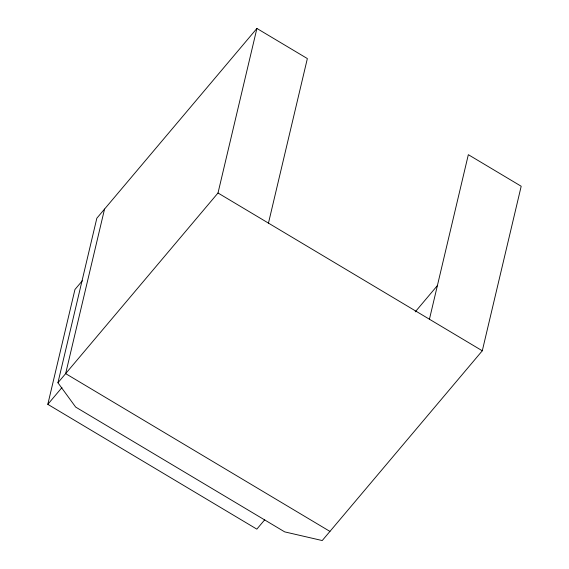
<?xml version="1.0" encoding="UTF-8"?>
<svg xmlns="http://www.w3.org/2000/svg" width="569" height="569" viewBox="0 0 569 569"><rect width="100%" height="100%" fill="white"/><g stroke="black" fill="none" stroke-linecap="round" stroke-linejoin="round"><path stroke-width="0.85" d="M264.756 519.746L256.839 529.134L47.81 404.339L74.952 289.5L82.313 280.773M429.439 319.23L468.337 154.683L521.19 186.241L482.292 350.788L322.232 540.55L284.699 531.88L75.67 407.084L57.938 382.759L96.837 218.212L256.904 28.45L307.36 58.571L268.461 223.126M104.547 209.072L65.648 373.62L329.935 531.41M57.938 382.759L218.005 192.998L256.904 28.45M47.81 404.339L61.957 387.567M415.228 311.862L437.568 285.375M218.005 192.998L482.292 350.788"/></g></svg>
